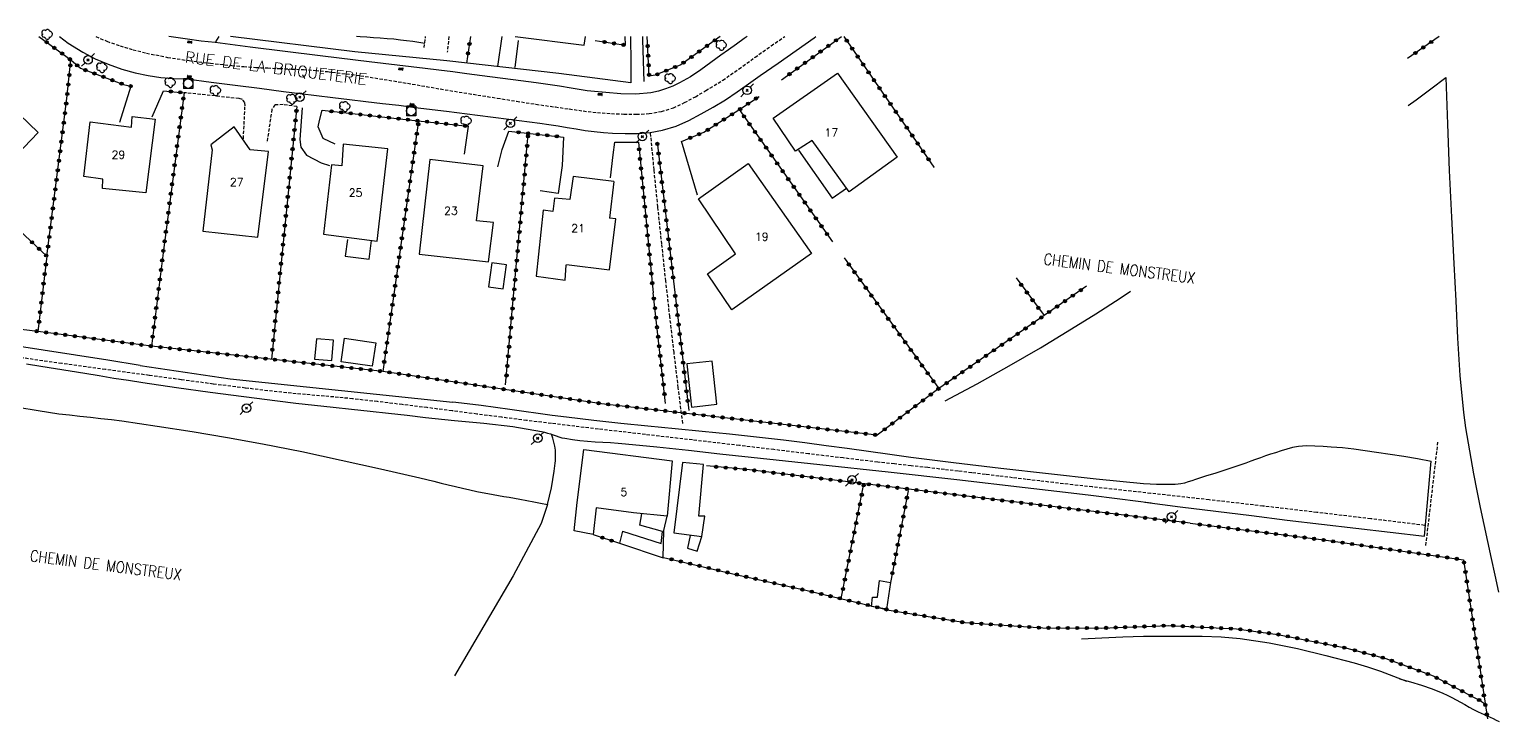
# Model space of a CAD drawing. Header units: millimetres. Extents: x 145000 to 146001, y 142000 to 143001.
# Drawn here: x 145155.1 to 145384.3, y 142893 to 143001.1 of the extents above; entities that cross this region are included whole.
import ezdxf
from ezdxf.enums import TextEntityAlignment as Align

# ---------------------------------------------------------------- set-up
doc = ezdxf.new("R2010")
doc.units = ezdxf.units.MM
doc.linetypes.add('DASHED', pattern=[0.75, 0.5, -0.25])
doc.layers.get('0').update_dxf_attribs({"linetype": 'CONTINUOUS'})
for name, color, linetype in [('W0001', 6, 'DASHED'), ('W0008', 7, 'CONTINUOUS'), ('W0014', 7, 'CONTINUOUS'), ('W0017', 7, 'CONTINUOUS'), ('W0070', 7, 'DASHED'), ('W0071', 7, 'CONTINUOUS'), ('W0101', 7, 'CONTINUOUS'), ('W0104', 1, 'CONTINUOUS'), ('W0112', 1, 'DASHED'), ('W0211', 2, 'CONTINUOUS'), ('W0300', 7, 'CONTINUOUS'), ('W0323', 7, 'CONTINUOUS'), ('W0330', 7, 'CONTINUOUS'), ('W0333', 7, 'CONTINUOUS'), ('W0401', 7, 'CONTINUOUS'), ('W0420', 7, 'CONTINUOUS'), ('W0473', 7, 'CONTINUOUS'), ('W0989', 7, 'CONTINUOUS'), ('W0991', 7, 'CONTINUOUS')]:
    doc.layers.add(name, color=color, linetype=linetype)
doc.styles.get("Standard").update_dxf_attribs({"font": 'romans.shx', "width": 0.85})

# ---------------------------------------------------------------- blocks, each defined once
blk = doc.blocks.new('T473')
for p, q in [((-0.166667, 0.166667), (0.166667, -0.166667)), ((-0.166667, -0.166667), (0.166667, 0.166667)), ((0.500001, 0.500001), (1.000002, 1.000002)), ((-1.000002, -1.000002), (-0.500001, -0.500001))]:
    blk.add_line(p, q)
blk.add_ellipse((0, 0), major_axis=(0.471405, 0.471405), ratio=1, start_param=5.4977871438, end_param=11.780972451)
blk = doc.blocks.new('T401')
for p, q in [((-0.3, 0.3), (0, 0.3)), ((-0.3, -0.25), (-0.3, 0.3)), ((-0.3, 0.15), (0, 0.15)), ((-0.3, 0), (0, 0)), ((0, 0.3), (0, -0.25)), ((-0.3, -0.15), (0, -0.15)), ((-0.3, -0.25), (-0.3, -0.3)), ((-0.3, -0.3), (0, -0.3)), ((0, -0.3), (0, -0.25))]:
    blk.add_line(p, q)
blk = doc.blocks.new('T420')
for p, q in [((0.75, 0.75), (-0.75, 0.75)), ((-0.75, 0.75), (-0.75, -0.75)), ((0.75, 0.75), (0.75, -0.75)), ((0.75, -0.75), (-0.75, -0.75))]:
    blk.add_line(p, q)
blk.add_ellipse((0, 0), major_axis=(-0.53, 0.53), ratio=1, start_param=3.926991, end_param=10.210176)
blk = doc.blocks.new('T300')
for p, q in [((-0.8, 0.51), (-0.86, 0.34)), ((-0.86, 0.34), (-0.86, 0.17)), ((-0.86, 0.17), (-0.74, 0.06)), ((-0.69, 0.63), (-0.8, 0.51)), ((-0.8, -0.06), (-0.74, 0.06)), ((-0.74, 0.06), (-0.69, 0.11)), ((-0.57, 0.69), (-0.69, 0.63)), ((-0.46, 0.69), (-0.57, 0.69)), ((-0.29, 0.63), (-0.46, 0.69)), ((-0.29, 0.63), (-0.17, 0.74)), ((-0.23, 0.57), (-0.29, 0.63)), ((-0.17, 0.74), (-0.06, 0.8)), ((-0.06, 0.8), (0.06, 0.8)), ((0.06, 0.8), (0.23, 0.74)), ((0.23, 0.74), (0.34, 0.63)), ((0.34, 0.63), (0.4, 0.51)), ((0.46, 0.46), (0.34, 0.46)), ((0.4, 0.51), (0.4, 0.46)), ((0.57, 0.4), (0.46, 0.46)), ((0.57, 0.4), (0.69, 0.29)), ((0.69, 0.29), (0.74, 0.17)), ((0.74, 0.06), (0.69, -0.17)), ((0.74, 0.17), (0.74, 0.06)), ((-0.8, -0.17), (-0.8, -0.06)), ((-0.8, -0.23), (-0.8, -0.17)), ((-0.74, -0.34), (-0.8, -0.23)), ((-0.69, -0.4), (-0.74, -0.34)), ((-0.51, -0.46), (-0.69, -0.4)), ((-0.4, -0.46), (-0.51, -0.46)), ((-0.4, -0.46), (-0.34, -0.46)), ((-0.34, -0.46), (-0.34, -0.4)), ((-0.34, -0.51), (-0.34, -0.46)), ((-0.29, -0.63), (-0.34, -0.51)), ((-0.17, -0.74), (-0.29, -0.63)), ((-0.06, -0.8), (-0.17, -0.74)), ((0.06, -0.8), (-0.06, -0.8)), ((0.17, -0.74), (0.06, -0.8)), ((0.23, -0.69), (0.17, -0.74)), ((0.29, -0.46), (0.23, -0.46)), ((0.29, -0.63), (0.23, -0.69)), ((0.46, -0.4), (0.29, -0.46)), ((0.34, -0.51), (0.29, -0.63)), ((0.34, -0.51), (0.34, -0.46)), ((0.57, -0.34), (0.46, -0.4)), ((0.63, -0.29), (0.57, -0.34)), ((0.69, -0.17), (0.63, -0.29))]:
    blk.add_line(p, q)
blk = doc.blocks.new('t323o')
at = {"color": 0, "linetype": 'Continuous'}
for radius in [0.25, 0.15]:
    blk.add_circle((0, 0), radius, dxfattribs=at)

msp = doc.modelspace()

# ---------------------------------------------------------------- linework, layer by layer
at = {"layer": 'W0001'}
for points in [[(145165.49, 143000), (145167.22, 142999.25), (145169.26, 142998.54), (145171.32, 142997.94), (145173.4, 142997.41), (145176.7, 142996.74), (145180.04, 142996.23), (145183.38, 142995.83), (145186.72, 142995.47), (145188.59, 142995.3), (145190.46, 142995.17), (145192.33, 142995.08), (145194.2, 142995), (145196.07, 142994.92), (145197.94, 142994.82), (145199.81, 142994.69), (145201.68, 142994.51), (145204.63, 142994.16), (145207.57, 142993.75), (145210.51, 142993.3), (145213.44, 142992.81), (145216.37, 142992.32), (145219.29, 142991.81), (145222.22, 142991.32), (145225.15, 142990.86), (145228.18, 142990.38), (145231.21, 142989.89), (145234.23, 142989.42), (145237.27, 142988.99), (145239.44, 142988.68), (145241.63, 142988.37), (145243.82, 142988.11), (145246.02, 142987.96), (145247.97, 142987.89), (145249.93, 142987.85), (145251.91, 142987.95), (145253.86, 142988.29), (145255.7, 142988.88), (145257.45, 142989.68), (145259.13, 142990.6), (145260.78, 142991.54), (145263.41, 142993.17), (145265.96, 142994.94), (145268.46, 142996.76), (145270.98, 142998.55), (145273.09, 143000)], [(145373.04, 142923.65), (145364.62, 142924.67), (145356.21, 142925.67), (145347.79, 142926.66), (145339.37, 142927.63), (145336.34, 142927.97), (145333.3, 142928.31), (145330.26, 142928.64), (145327.23, 142928.98), (145324.19, 142929.31), (145321.15, 142929.64), (145318.11, 142929.98), (145315.08, 142930.33), (145312.95, 142930.58), (145310.82, 142930.83), (145308.69, 142931.09), (145306.56, 142931.34), (145304.43, 142931.6), (145302.3, 142931.86), (145300.17, 142932.11), (145298.04, 142932.36), (145295.44, 142932.66), (145292.83, 142932.95), (145290.22, 142933.24), (145287.62, 142933.52), (145282.22, 142934.17), (145276.81, 142934.82), (145271.41, 142935.47), (145266.01, 142936.12), (145262.34, 142936.55), (145258.67, 142936.98), (145255, 142937.4), (145251.32, 142937.83), (145247.65, 142938.26), (145243.98, 142938.68), (145240.31, 142939.12), (145236.64, 142939.56), (145232.76, 142940.03), (145228.88, 142940.53), (145225, 142941.03), (145221.12, 142941.53), (145217.24, 142942.03), (145213.36, 142942.51), (145209.48, 142942.97), (145205.59, 142943.41), (145204.12, 142943.56), (145202.65, 142943.7), (145201.18, 142943.83), (145199.71, 142943.95), (145198.24, 142944.08), (145196.77, 142944.21), (145195.3, 142944.35), (145193.83, 142944.5), (145188.82, 142945.09), (145183.81, 142945.72), (145178.81, 142946.39), (145173.81, 142947.07), (145166.98, 142947.99), (145160.15, 142948.92), (145153.33, 142949.9)]]:
    msp.add_lwpolyline(points, dxfattribs=at)
at = {"layer": 'W0008'}
for points in [[(145184.12, 142999.05), (145181.95, 142999.29), (145179.79, 142999.56), (145177.63, 142999.88), (145176.88, 143000)], [(145172.39, 142948.61), (145167.35, 142949.45), (145162.31, 142950.24), (145157.26, 142951.02), (145152.21, 142951.78)], [(145154.63, 142948.86), (145156.91, 142948.52), (145159.19, 142948.16), (145161.47, 142947.79), (145163.74, 142947.41), (145166.02, 142947.03), (145168.29, 142946.66), (145170.57, 142946.3), (145172.85, 142945.95), (145178.1, 142945.19), (145183.35, 142944.45), (145188.6, 142943.75), (145193.87, 142943.08), (145196.75, 142942.73), (145199.64, 142942.4), (145202.53, 142942.09), (145205.42, 142941.78), (145208.31, 142941.47), (145211.2, 142941.16), (145214.1, 142940.84), (145216.98, 142940.51), (145221.52, 142940.04), (145226.07, 142939.62), (145230.61, 142939.09), (145235.12, 142938.31), (145235.58, 142938.2), (145236.03, 142938.07), (145236.48, 142937.93), (145236.93, 142937.77), (145237.38, 142937.62), (145237.83, 142937.47), (145238.29, 142937.34), (145238.75, 142937.24), (145239.93, 142937.04), (145241.11, 142936.89), (145242.3, 142936.79), (145243.49, 142936.7), (145244.68, 142936.63), (145245.87, 142936.57), (145247.05, 142936.49), (145248.24, 142936.38), (145253.14, 142935.89), (145258.05, 142935.37), (145262.95, 142934.83), (145267.85, 142934.3), (145278.56, 142933.14), (145289.26, 142931.98), (145299.97, 142930.79), (145310.67, 142929.57), (145315.59, 142928.99), (145320.51, 142928.39), (145325.43, 142927.78), (145330.34, 142927.16)], [(145172.39, 142948.61), (145186.49, 142946.55)], [(145186.49, 142946.55), (145221.25, 142942.9)], [(145329.15, 142930.12), (145321.72, 142930.88), (145314.29, 142931.68), (145306.87, 142932.52), (145299.45, 142933.4), (145296.13, 142933.82), (145292.81, 142934.26), (145289.5, 142934.71), (145286.18, 142935.17), (145282.86, 142935.63), (145279.55, 142936.08), (145276.23, 142936.52), (145272.9, 142936.93), (145268.67, 142937.41), (145264.44, 142937.87), (145260.2, 142938.3), (145255.96, 142938.72), (145251.72, 142939.14), (145247.48, 142939.57), (145243.25, 142940.03), (145239.02, 142940.52), (145236.79, 142940.8), (145234.57, 142941.1), (145232.35, 142941.41), (145230.13, 142941.73), (145227.92, 142942.05), (145225.7, 142942.35), (145223.47, 142942.64), (145221.25, 142942.9)], [(145374.08, 142933.63), (145371.94, 142934.02), (145369.8, 142934.39), (145367.66, 142934.73), (145365.51, 142935.05), (145363.75, 142935.29), (145361.99, 142935.53), (145360.22, 142935.73), (145358.45, 142935.88), (145357.18, 142935.97), (145355.9, 142936.04), (145354.62, 142936.06), (145353.34, 142935.97), (145352.42, 142935.8), (145351.51, 142935.56), (145350.62, 142935.27), (145349.74, 142934.99), (145348.96, 142934.74), (145348.19, 142934.48), (145347.42, 142934.21), (145346.65, 142933.93), (145345.89, 142933.65), (145345.12, 142933.37), (145344.36, 142933.1), (145343.58, 142932.83), (145342, 142932.31), (145340.41, 142931.81), (145338.82, 142931.31), (145337.23, 142930.81), (145336.67, 142930.62), (145336.12, 142930.43), (145335.55, 142930.25), (145334.98, 142930.12), (145334.54, 142930.07), (145334.1, 142930.05), (145333.66, 142930.05), (145333.22, 142930.04), (145332.2, 142930.04), (145331.18, 142930.05), (145330.17, 142930.08), (145329.15, 142930.12)], [(145373.01, 142921.95), (145374.08, 142933.66)], [(145329.32, 142927.28), (145334.88, 142926.56), (145340.45, 142925.86), (145346.01, 142925.16), (145351.58, 142924.48), (145356.93, 142923.83), (145362.29, 142923.19), (145367.65, 142922.56), (145373.01, 142921.95)]]:
    msp.add_lwpolyline(points, dxfattribs=at)
at = {"layer": 'W0014'}
for points in [[(145159.83, 143000), (145161.17, 142998.98), (145163.43, 142997.55), (145165.4, 142996.53), (145167.43, 142995.66), (145169.52, 142994.92), (145171.65, 142994.31), (145173.64, 142993.89), (145175.66, 142993.59), (145177.68, 142993.43), (145179.72, 142993.39)], [(145179.72, 142993.39), (145183.49, 142992.89), (145187.26, 142992.4), (145191.03, 142991.91), (145194.8, 142991.43), (145197.38, 142991.11), (145199.95, 142990.8), (145202.52, 142990.49), (145205.09, 142990.18), (145207.67, 142989.87), (145210.24, 142989.56), (145212.81, 142989.25), (145215.38, 142988.93), (145220.25, 142988.33), (145225.12, 142987.72), (145229.99, 142987.09), (145234.86, 142986.46), (145236.27, 142986.26), (145237.69, 142986.03), (145239.1, 142985.79), (145240.51, 142985.56), (145241.93, 142985.33), (145243.35, 142985.14), (145244.78, 142985), (145246.21, 142984.91), (145248.16, 142984.85), (145250.12, 142984.86), (145252.08, 142985.01), (145254.02, 142985.36), (145256.11, 142986.02), (145258.11, 142986.89), (145260.03, 142987.9), (145261.92, 142988.94), (145263.82, 142990.09), (145265.65, 142991.34), (145267.45, 142992.63), (145269.25, 142993.9), (145272.07, 142995.86), (145274.89, 142997.83), (145277.69, 142999.81), (145277.96, 143000)], [(145267.23, 143000), (145266.77, 142999.67), (145265.55, 142998.8), (145264.33, 142997.94), (145263.1, 142997.09), (145261.53, 142995.96), (145259.97, 142994.81), (145258.36, 142993.71), (145256.66, 142992.76), (145255.59, 142992.25), (145254.49, 142991.81), (145253.36, 142991.45), (145252.19, 142991.21), (145249.84, 142991), (145247.49, 142991.05), (145245.15, 142991.25), (145242.83, 142991.47), (145242.21, 142991.53), (145241.59, 142991.61), (145240.97, 142991.71), (145240.36, 142991.81), (145239.74, 142991.92), (145239.13, 142992.03), (145238.51, 142992.14), (145237.89, 142992.23), (145234.28, 142992.74), (145230.67, 142993.24), (145227.05, 142993.72), (145223.44, 142994.19), (145221.26, 142994.47), (145219.08, 142994.73), (145216.91, 142994.99), (145214.73, 142995.25), (145212.55, 142995.51), (145210.37, 142995.76), (145208.19, 142996.02), (145206.02, 142996.29), (145200.54, 142996.97), (145195.07, 142997.66), (145189.59, 142998.35), (145184.12, 142999.05)], [(145184.72, 143000), (145184.16, 142999.18)], [(145249.03, 142992.77), (145237.79, 142994.21), (145220.32, 142996.18), (145205.92, 142997.62), (145186.53, 143000)], [(145248.98, 143000), (145249.06, 142995.81), (145249.03, 142992.77)], [(145251.11, 142992.99), (145250.94, 142999.47), (145250.91, 143000)]]:
    msp.add_lwpolyline(points, dxfattribs=at)
at = {"layer": 'W0017'}
for points in [[(145228.91, 143000), (145228.25, 142995.29)], [(145230.98, 142995.16), (145231.52, 142999.38)], [(145170.97, 142992.23), (145169.17, 142986.56)], [(145174.3, 142987.43), (145176.05, 142991.52)], [(145197.72, 142988.88), (145197.35, 142983.89), (145197.51, 142982.73), (145198.41, 142981.46), (145200.68, 142980.27), (145201.97, 142979.83)], [(145202.89, 142983.19), (145201, 142984.06), (145200.22, 142985.89), (145200.4, 142986.89), (145200.82, 142988.48)], [(145223.62, 142986.01), (145223.03, 142981.62)], [(145228.27, 142979.64), (145228.94, 142982.33), (145230.02, 142985.19)], [(145238.51, 142984.3), (145238.34, 142979.86), (145237.7, 142975.47)], [(145245.86, 142977.9), (145246.31, 142981.5), (145246.56, 142983.49)], [(145259.46, 142975.24), (145256.95, 142983.65)], [(145237.7, 142975.47), (145234.88, 142975.87)]]:
    msp.add_lwpolyline(points, dxfattribs=at)
at = {"layer": 'W0070'}
msp.add_lwpolyline([(145257.16, 142939.58), (145256.47, 142945.13), (145255.8, 142950.69), (145255.15, 142956.25), (145254.52, 142961.81), (145253.89, 142967.6), (145253.28, 142973.39), (145252.69, 142979.18), (145252.13, 142984.98)], dxfattribs=at)
at = {"layer": 'W0071'}
msp.add_lwpolyline([(145236.03, 142926.9), (145236.36, 142928.19), (145236.65, 142929.49), (145236.89, 142930.8), (145237.08, 142932.12), (145237.14, 142932.52), (145237.18, 142932.93), (145237.23, 142933.34), (145237.26, 142933.75), (145237.28, 142934.16), (145237.29, 142934.57), (145237.29, 142934.98), (145237.26, 142935.39), (145237.18, 142936.03), (145237.05, 142936.65), (145236.88, 142937.27), (145236.66, 142937.87)], dxfattribs=at)
at = {"layer": 'W0101'}
for points in [[(145230.97, 143000), (145241.78, 142998.64), (145241.95, 143000)], [(145246.4, 142977.33), (145240.04, 142978.12), (145239.55, 142974.56), (145237.13, 142974.77)], [(145246.4, 142977.33), (145245.73, 142971.65)], [(145237.13, 142974.77), (145236.86, 142972.69)], [(145235.38, 142972.87), (145234.26, 142962.55), (145238.77, 142961.96), (145238.95, 142964.29), (145238.98, 142964.38), (145245.71, 142963.55), (145246.73, 142971.54), (145245.73, 142971.65)], [(145236.86, 142972.69), (145235.38, 142972.87)], [(145255.49, 142933.7), (145254.72, 142925.07), (145249.47, 142925.6), (145243.66, 142926.39), (145243.19, 142922.2), (145240.19, 142922.81), (145240.68, 142927.2), (145241.69, 142935.49)], [(145241.69, 142935.49), (145255.49, 142933.7)]]:
    msp.add_lwpolyline(points, dxfattribs=at)
for points in [[(145281.31, 142994.25), (145290.63, 142981.17), (145283.14, 142975.73), (145277.36, 142983.75), (145274.8, 142982.11), (145271.28, 142987.26)], [(145164.59, 142986.67), (145171.06, 142985.86), (145171.17, 142987.51), (145174.74, 142987.09), (145173.28, 142975.57), (145166.5, 142976.27), (145166.59, 142977.7), (145163.59, 142978.13)], [(145182.2, 142969.59), (145190.81, 142968.64), (145192.48, 142982.02), (145189.58, 142982.28), (145187.1, 142985.87), (145183.43, 142983.07), (145183.68, 142982.28)], [(145202.27, 142979.96), (145201.05, 142969.15), (145209.43, 142968.05), (145211.12, 142982.47), (145204.14, 142983.18), (145203.89, 142979.82)], [(145217.66, 142980.78), (145215.99, 142966.02), (145226.82, 142964.8), (145227.58, 142970.96), (145224.95, 142971.23), (145225.97, 142979.78)], [(145259.61, 142974.65), (145267.39, 142980.17), (145277.26, 142966.11), (145264.84, 142957.3), (145261.03, 142962.92), (145265.39, 142966.07)]]:
    msp.add_lwpolyline(points, close=True, dxfattribs=at)
at = {"layer": 'W0104'}
for points in [[(145150.95, 142979.23), (145156.5, 142985), (145153.58, 142987.81), (145148.03, 142982.04)], [(145229.13, 142960.59), (145229.61, 142964.35), (145227.33, 142964.65), (145226.84, 142960.88)], [(145202.34, 142949.37), (145202.63, 142952.56), (145199.93, 142952.8), (145199.64, 142949.61)], [(145203.79, 142949.21), (145204.32, 142952.86), (145209.2, 142952.15), (145208.67, 142948.5)], [(145262.5, 142942.56), (145261.77, 142949.29), (145257.82, 142948.86), (145258.55, 142942.13)], [(145257.11, 142933.48), (145255.77, 142922.47), (145260.13, 142921.89), (145260.59, 142925.06), (145259.65, 142925.1), (145260.42, 142933.16)], [(145289.61, 142914.71), (145288.98, 142910.54), (145286.64, 142910.99), (145286.82, 142912.44), (145287.58, 142912.45), (145287.88, 142915.05), (145289.61, 142914.71)]]:
    msp.add_lwpolyline(points, close=True, dxfattribs=at)
for points in [[(145275.23, 142982.26), (145280.48, 142974.74), (145282.74, 142976.3)], [(145204.79, 142968.31), (145204.43, 142965.71), (145208.2, 142965.23), (145208.55, 142968.16)], [(145247.77, 142922.76), (145247.29, 142920.84), (145254.1, 142918.56), (145254.2, 142922.86), (145254.72, 142925.07)], [(145250.48, 142923.69), (145250.76, 142925.46)], [(145247.77, 142922.76), (145253.77, 142920.82), (145254.02, 142922.7), (145250.48, 142923.69)], [(145258.3, 142922.06), (145257.88, 142920.09), (145259.4, 142919.61), (145260.13, 142921.89)]]:
    msp.add_lwpolyline(points, dxfattribs=at)
at = {"layer": 'W0112'}
for points in [[(145216.78, 142998.27), (145217, 143000)], [(145220.64, 143000), (145220.37, 142997.54)], [(145187.83, 142990.31), (145179.27, 142991.22)], [(145188.53, 142984.03), (145188.79, 142989.16), (145188.75, 142989.67), (145188.37, 142990.15), (145187.83, 142990.31)], [(145196.89, 142989.08), (145194.72, 142989.36), (145193.47, 142989.31), (145192.97, 142988.61), (145192.21, 142983.39)], [(145373.25, 142920.51), (145375.15, 142936.87)]]:
    msp.add_lwpolyline(points, dxfattribs=at)
at = {"layer": 'W0211'}
for points in [[(145216.87, 142998.92), (145215.92, 142999.07), (145214.98, 142999.21), (145214.03, 142999.34), (145213.08, 142999.45), (145212.02, 142999.56), (145210.97, 142999.65), (145209.92, 142999.73), (145208.86, 142999.8), (145207.81, 142999.87), (145206.75, 142999.95), (145206.18, 143000)], [(145370.48, 142989.23), (145371.7, 142990.11), (145374.03, 142991.83), (145376.35, 142993.59)], [(145376.35, 142993.59), (145376.6, 142986.32), (145376.89, 142979.05), (145377.23, 142971.78), (145377.6, 142964.52), (145377.9, 142958.71), (145378.19, 142952.89), (145378.57, 142947.07), (145379.13, 142941.27), (145379.44, 142938.87), (145379.83, 142936.47), (145380.25, 142934.08), (145380.7, 142931.7), (145381.21, 142929.05), (145381.74, 142926.41), (145382.3, 142923.77), (145382.87, 142921.13), (145383.45, 142918.49), (145384.02, 142915.86), (145384.6, 142913.22)], [(145298.16, 142943.1), (145303.17, 142945.77), (145308.14, 142948.54), (145313.05, 142951.39), (145317.91, 142954.32), (145321.71, 142956.7), (145325.47, 142959.13), (145327.1, 142960.21)], [(145153.31, 142942.12), (145156.45, 142941.56), (145158.08, 142941.3), (145159.72, 142941.08), (145161.36, 142940.89), (145163, 142940.71), (145164.64, 142940.54), (145166.28, 142940.36), (145167.92, 142940.17), (145169.56, 142939.95), (145175.06, 142939.15), (145180.55, 142938.3), (145186.03, 142937.39), (145191.5, 142936.39), (145197.67, 142935.16), (145203.81, 142933.84), (145209.94, 142932.45), (145216.07, 142931.06), (145217.18, 142930.8), (145218.3, 142930.53), (145219.42, 142930.25), (145220.53, 142929.97), (145221.65, 142929.7), (145222.76, 142929.43), (145223.88, 142929.17), (145225.01, 142928.93), (145225.85, 142928.76), (145226.69, 142928.61), (145227.53, 142928.46), (145228.37, 142928.32), (145229.22, 142928.17), (145230.06, 142928.03), (145230.9, 142927.89), (145231.74, 142927.73), (145232.82, 142927.53), (145233.89, 142927.33), (145234.96, 142927.11), (145236.03, 142926.9)], [(145319.43, 142905.9), (145322.65, 142906.09), (145325.88, 142906.23), (145329.11, 142906.32), (145332.34, 142906.35), (145335.31, 142906.36), (145338.29, 142906.35), (145341.27, 142906.25), (145344.23, 142905.99), (145348.74, 142905.31), (145353.21, 142904.41), (145357.63, 142903.34), (145362.03, 142902.15), (145364.1, 142901.53), (145366.15, 142900.85), (145368.18, 142900.1), (145370.19, 142899.29)], [(145369.14, 142899.65), (145370.86, 142899.2), (145372.55, 142898.68), (145374.22, 142898.09), (145375.87, 142897.44), (145376.58, 142897.12), (145377.28, 142896.77), (145377.97, 142896.41), (145378.66, 142896.03), (145379.33, 142895.65), (145380.01, 142895.27), (145380.7, 142894.9), (145381.39, 142894.54), (145381.86, 142894.31), (145382.34, 142894.1), (145382.81, 142893.89), (145383.29, 142893.68), (145383.77, 142893.46), (145384.24, 142893.23), (145384.7, 142892.99)]]:
    msp.add_lwpolyline(points, dxfattribs=at)
at = {"layer": 'W0323'}
for points in [[(145156.59, 143000), (145161.59, 142996.33), (145163.1, 142995.04), (145169.8, 142992.52), (145170.97, 142992.23)], [(145224.02, 143000), (145223.38, 142995.86)], [(145248.21, 142998.64), (145248.17, 143000)], [(145263.02, 143000), (145256.84, 142995.59), (145252.86, 142993.95), (145251.92, 142993.82), (145251.61, 143000)], [(145272.61, 142993.25), (145281.94, 143000)], [(145282.32, 143000), (145296.4, 142979.6), (145296.42, 142979.59)], [(145375.3, 143000), (145370.38, 142996.57)], [(145243.46, 142999.38), (145248.21, 142998.64)], [(145157.84, 142965.71), (145160.96, 142990.34), (145161.59, 142996.33)], [(145125.7, 142993.02), (145150.06, 142972.93), (145157.84, 142965.71), (145156.44, 142953.95)], [(145176.05, 142991.52), (145179.27, 142991.22), (145176.05, 142966.64), (145174.18, 142951.63)], [(145196.89, 142989.08), (145192.9, 142949.58)], [(145200.82, 142988.48), (145214.85, 142986.94), (145223.62, 142986.01)], [(145256.95, 142983.62), (145260.48, 142985.05), (145265.91, 142988.52), (145269.08, 142990.65)], [(145265.97, 142988.59), (145280.56, 142967.93)], [(145215.91, 142986.85), (145210.32, 142947.69)], [(145229.5, 142945.57), (145232.88, 142983.07), (145232.99, 142984.63)], [(145230.02, 142985.19), (145238.51, 142984.3)], [(145250.23, 142983.5), (145252.55, 142959.98)], [(145253.17, 142983.48), (145255.82, 142960.88)], [(145282.38, 142965.41), (145297.14, 142945), (145287.51, 142937.75)], [(145255.82, 142960.88), (145258.1, 142941.6)], [(145320.24, 142961.01), (145297.14, 142945)], [(145309.24, 142962.29), (145313.6, 142956.4)], [(145254.48, 142942.66), (145252.55, 142959.98)], [(145287.51, 142937.75), (145244.49, 142942.65), (145210.32, 142947.69), (145174.18, 142951.63), (145156.44, 142953.95), (145126.45, 142957.51)], [(145336.43, 142923.97), (145315.31, 142926.54), (145290.27, 142929.57), (145267.18, 142932.36), (145260.88, 142932.93)], [(145281.91, 142912.24), (145285.47, 142930.15)], [(145292.39, 142929.04), (145289.61, 142914.71)], [(145243.19, 142922.2), (145247.29, 142920.84)], [(145336.43, 142923.97), (145357.32, 142921.36), (145379.13, 142918.27), (145382.86, 142893.41)], [(145253.93, 142918.68), (145265, 142916.1), (145276.59, 142913.45), (145289.39, 142910.41), (145301.26, 142908.45), (145313.39, 142907.63), (145322.58, 142907.6), (145333.05, 142908.01), (145343.67, 142907.48), (145350.11, 142906.62), (145360.7, 142904.51)], [(145360.7, 142904.51), (145367.01, 142902.84), (145374.37, 142900.13), (145381.76, 142896.26), (145382.4, 142895.8)]]:
    msp.add_lwpolyline(points, dxfattribs=at)
at = {"layer": 'W0330'}
msp.add_lwpolyline([(145236.03, 142926.9), (145235.05, 142923.92), (145230.67, 142915.76), (145221.5, 142900.15)], dxfattribs=at)
at = {"layer": 'W0333'}
msp.add_lwpolyline([(145246.56, 142983.49), (145247.45, 142983.49), (145248.33, 142983.49), (145249.21, 142983.49), (145250.09, 142983.5), (145250.13, 142983.5), (145250.16, 142983.5), (145250.2, 142983.5), (145250.23, 142983.5)], dxfattribs=at)

# ---------------------------------------------------------------- block references
at = {"layer": 'W0300'}
for p in [(145157.92, 143000.32), (145263.22, 142998.63), (145166.47, 142995.14), (145177.14, 142992.8), (145255.24, 142993.41), (145184.21, 142991.54), (145196.15, 142990.2), (145204.42, 142989.04), (145223.36, 142986.78)]:
    msp.add_blockref('T300', p, dxfattribs=at)
at = {"layer": 'W0323'}
for p, rotation in [((145157.8, 142999.11), 323.7077491598188), ((145159.01, 142998.22), 323.7077491598188), ((145160.22, 142997.34), 323.7077491598188), ((145223.61, 142997.35), 261.1319244419328), ((145223.84, 142998.83), 261.1319244419328), ((145244.95, 142999.15), 351.1922118555087), ((145246.43, 142998.92), 351.1922118555087), ((145247.91, 142998.69), 351.1922118555087), ((145251.69, 142998.5), 92.87082444684795), ((145259.74, 142997.66), 215.5081942797371), ((145260.96, 142998.53), 215.5081942797371), ((145262.18, 142999.4), 215.5081942797371), ((145278.69, 142997.65), 35.91378116043556), ((145279.9, 142998.53), 35.91378116043556), ((145281.11, 142999.41), 35.91378116043556), ((145282.78, 142999.34), 304.625322007435), ((145283.63, 142998.1), 304.625322007435), ((145371.61, 142997.43), 214.8888632389552), ((145372.84, 142998.29), 214.8888632389552), ((145374.07, 142999.14), 214.8888632389552), ((145161.43, 142996.45), 323.7077491598188), ((145161.5, 142995.48), 83.97952880495522), ((145162.58, 142995.49), 319.4301347424447), ((145251.76, 142997), 92.87082444684795), ((145251.84, 142995.51), 92.87082444684795), ((145255.97, 142995.23), 202.4163011455166), ((145257.29, 142995.92), 215.5081942797371), ((145258.52, 142996.79), 215.5081942797371), ((145275.04, 142995.01), 35.91378116043556), ((145276.26, 142995.89), 35.91378116043556), ((145277.47, 142996.77), 35.91378116043556), ((145284.48, 142996.87), 304.625322007435), ((145285.34, 142995.63), 304.625322007435), ((145161.35, 142993.99), 83.97952880495522), ((145163.86, 142994.75), 339.378401140273), ((145165.26, 142994.22), 339.378401140273), ((145166.67, 142993.7), 339.378401140273), ((145168.07, 142993.17), 339.378401140273), ((145169.48, 142992.64), 339.378401140273), ((145251.91, 142994.01), 92.87082444684795), ((145253.2, 142994.09), 202.4163011455166), ((145254.58, 142994.66), 202.4163011455166), ((145273.83, 142994.13), 35.91378116043556), ((145286.19, 142994.4), 304.625322007435), ((145287.04, 142993.17), 304.625322007435), ((145161.03, 142991.01), 83.97952880495522), ((145161.19, 142992.5), 83.97952880495522), ((145170.92, 142992.24), 345.9982998039536), ((145177.19, 142991.41), 354.694890393808), ((145178.68, 142991.28), 354.694890393808), ((145268.61, 142990.33), 33.91421852982222), ((145287.89, 142991.93), 304.625322007435), ((145288.74, 142990.7), 304.625322007435), ((145160.86, 142989.52), 82.76852753190941), ((145178.95, 142988.83), 262.5389973613425), ((145179.15, 142990.31), 262.5389973613425), ((145196.82, 142988.38), 264.2322561327501), ((145202.31, 142988.31), 353.7620595719123), ((145203.8, 142988.15), 353.7620595719123), ((145266.12, 142988.66), 33.91421852982222), ((145267.36, 142989.5), 33.91421852982222), ((145289.6, 142989.46), 304.625322007435), ((145290.45, 142988.23), 304.625322007435), ((145160.48, 142986.54), 82.76852753190941), ((145160.67, 142988.03), 82.76852753190941), ((145178.56, 142985.85), 262.5389973613425), ((145178.76, 142987.34), 262.5389973613425), ((145196.67, 142986.89), 264.2322561327501), ((145205.29, 142987.99), 353.7620595719123), ((145206.79, 142987.82), 353.7620595719123), ((145208.28, 142987.66), 353.7620595719123), ((145209.77, 142987.5), 353.7620595719123), ((145211.26, 142987.33), 353.7620595719123), ((145212.75, 142987.17), 353.7620595719123), ((145214.24, 142987.01), 353.7620595719123), ((145215.73, 142986.85), 353.9335851627781), ((145215.84, 142986.3), 261.8709219371044), ((145217.22, 142986.69), 353.9335851627781), ((145218.72, 142986.53), 353.9335851627781), ((145220.21, 142986.37), 353.9335851627781), ((145221.7, 142986.21), 353.9335851627781), ((145223.19, 142986.06), 353.9335851627781), ((145262.33, 142986.23), 32.6336343249702), ((145263.59, 142987.04), 32.6336343249702), ((145264.86, 142987.85), 32.6336343249702), ((145266.72, 142987.54), 305.2167321169854), ((145267.58, 142986.31), 305.2167321169854), ((145291.3, 142986.99), 304.625322007435), ((145292.15, 142985.76), 304.625322007435), ((145160.1, 142983.56), 82.76852753190941), ((145160.29, 142985.05), 82.76852753190941), ((145178.37, 142984.36), 262.5389973613425), ((145196.36, 142983.91), 264.2322561327501), ((145196.51, 142985.4), 264.2322561327501), ((145215.62, 142984.82), 261.8709219371044), ((145231.51, 142985.04), 354.0050397072216), ((145232.98, 142984.41), 85.80266529553711), ((145233, 142984.88), 354.0050397072216), ((145234.5, 142984.72), 354.0050397072216), ((145235.99, 142984.57), 354.0050397072216), ((145237.48, 142984.41), 354.0050397072216), ((145258.34, 142984.18), 21.97744570919436), ((145259.73, 142984.74), 21.97744570919436), ((145261.07, 142985.42), 32.6336343249702), ((145268.45, 142985.08), 305.2167321169854), ((145269.31, 142983.86), 305.2167321169854), ((145293.01, 142984.53), 304.625322007435), ((145159.91, 142982.08), 82.76852753190941), ((145177.98, 142981.39), 262.5389973613425), ((145178.17, 142982.88), 262.5389973613425), ((145196.21, 142982.41), 264.2322561327501), ((145215.2, 142981.85), 261.8709219371044), ((145215.41, 142983.33), 261.8709219371044), ((145232.73, 142981.42), 84.85571983469193), ((145232.86, 142982.91), 84.85571983469193), ((145250.34, 142982.38), 275.629527232149), ((145253.2, 142983.22), 276.6930667520733), ((145253.38, 142981.73), 276.6930667520733), ((145270.18, 142982.63), 305.2167321169854), ((145271.04, 142981.41), 305.2167321169854), ((145293.86, 142983.29), 304.625322007435), ((145294.71, 142982.06), 304.625322007435), ((145159.54, 142979.1), 82.76852753190941), ((145159.73, 142980.59), 82.76852753190941), ((145177.78, 142979.9), 262.5389973613425), ((145195.91, 142979.43), 264.2322561327501), ((145196.06, 142980.92), 264.2322561327501), ((145214.99, 142980.36), 261.8709219371044), ((145232.59, 142979.93), 84.85571983469193), ((145250.49, 142980.88), 275.629527232149), ((145250.64, 142979.39), 275.629527232149), ((145253.55, 142980.24), 276.6930667520733), ((145271.91, 142980.18), 305.2167321169854), ((145272.77, 142978.96), 305.2167321169854), ((145295.56, 142980.82), 304.625322007435), ((145159.35, 142977.61), 82.76852753190941), ((145177.39, 142976.93), 262.5389973613425), ((145177.59, 142978.42), 262.5389973613425), ((145195.76, 142977.94), 264.2322561327501), ((145214.56, 142977.39), 261.8709219371044), ((145214.78, 142978.88), 261.8709219371044), ((145232.33, 142976.94), 84.85571983469193), ((145232.46, 142978.43), 84.85571983469193), ((145250.79, 142977.9), 275.629527232149), ((145253.73, 142978.75), 276.6930667520733), ((145253.9, 142977.26), 276.6930667520733), ((145273.64, 142977.73), 305.2167321169854), ((145158.97, 142974.64), 82.76852753190941), ((145159.16, 142976.12), 82.76852753190941), ((145177.2, 142975.44), 262.5389973613425), ((145195.46, 142974.95), 264.2322561327501), ((145195.61, 142976.44), 264.2322561327501), ((145214.14, 142974.42), 261.8709219371044), ((145214.35, 142975.91), 261.8709219371044), ((145232.19, 142975.45), 84.85571983469193), ((145250.93, 142976.4), 275.629527232149), ((145251.08, 142974.91), 275.629527232149), ((145254.08, 142975.77), 276.6930667520733), ((145274.5, 142976.51), 305.2167321169854), ((145275.37, 142975.28), 305.2167321169854), ((145158.78, 142973.15), 82.76852753190941), ((145176.81, 142972.47), 262.5389973613425), ((145177, 142973.95), 262.5389973613425), ((145195.31, 142973.46), 264.2322561327501), ((145213.93, 142972.94), 261.8709219371044), ((145231.92, 142972.46), 84.85571983469193), ((145232.06, 142973.95), 84.85571983469193), ((145251.23, 142973.42), 275.629527232149), ((145254.25, 142974.28), 276.6930667520733), ((145254.43, 142972.79), 276.6930667520733), ((145276.23, 142974.06), 305.2167321169854), ((145277.1, 142972.83), 305.2167321169854), ((145158.4, 142970.17), 82.76852753190941), ((145158.59, 142971.66), 82.76852753190941), ((145176.62, 142970.98), 262.5389973613425), ((145195.01, 142970.47), 264.2322561327501), ((145195.16, 142971.97), 264.2322561327501), ((145213.5, 142969.97), 261.8709219371044), ((145213.71, 142971.45), 261.8709219371044), ((145231.79, 142970.96), 84.85571983469193), ((145251.37, 142971.93), 275.629527232149), ((145251.52, 142970.43), 275.629527232149), ((145254.6, 142971.3), 276.6930667520733), ((145254.78, 142969.81), 276.6930667520733), ((145277.96, 142971.6), 305.2167321169854), ((145278.83, 142970.38), 305.2167321169854), ((145155.52, 142967.86), 317.1191183806488), ((145158.21, 142968.68), 82.76852753190941), ((145176.23, 142968), 262.5389973613425), ((145176.42, 142969.49), 262.5389973613425), ((145194.71, 142967.49), 264.2322561327501), ((145194.86, 142968.98), 264.2322561327501), ((145213.29, 142968.48), 261.8709219371044), ((145231.52, 142967.98), 84.85571983469193), ((145231.65, 142969.47), 84.85571983469193), ((145251.67, 142968.94), 275.629527232149), ((145254.95, 142968.32), 276.6930667520733), ((145279.69, 142969.15), 305.2167321169854), ((145156.62, 142966.84), 317.1191183806488), ((145157.72, 142965.82), 317.1191183806488), ((145158.03, 142967.2), 82.76852753190941), ((145176.03, 142966.52), 262.8980068346334), ((145194.56, 142966), 264.2322561327501), ((145212.87, 142965.51), 261.8709219371044), ((145213.08, 142967), 261.8709219371044), ((145231.38, 142966.48), 84.85571983469193), ((145251.82, 142967.45), 275.629527232149), ((145251.96, 142965.96), 275.629527232149), ((145255.12, 142966.84), 276.6930667520733), ((145255.3, 142965.35), 276.6930667520733), ((145157.5, 142962.89), 263.2242962554822), ((145157.68, 142964.38), 263.2242962554822), ((145175.66, 142963.54), 262.8980068346334), ((145175.85, 142965.03), 262.8980068346334), ((145194.25, 142963.01), 264.2322561327501), ((145194.4, 142964.5), 264.2322561327501), ((145212.65, 142964.03), 261.8709219371044), ((145231.11, 142963.49), 84.85571983469193), ((145231.25, 142964.99), 84.85571983469193), ((145252.11, 142964.46), 275.629527232149), ((145252.26, 142962.97), 275.629527232149), ((145255.47, 142963.86), 276.6930667520733), ((145283.11, 142964.4), 305.8958936509132), ((145283.99, 142963.18), 305.8958936509132), ((145157.32, 142961.4), 263.2242962554822), ((145175.48, 142962.05), 262.8980068346334), ((145194.1, 142961.52), 264.2322561327501), ((145212.23, 142961.06), 261.8709219371044), ((145212.44, 142962.54), 261.8709219371044), ((145230.98, 142962), 84.85571983469193), ((145252.4, 142961.48), 275.629527232149), ((145255.65, 142962.37), 276.6930667520733), ((145284.87, 142961.97), 305.8958936509132), ((145285.75, 142960.75), 305.8958936509132), ((145310.02, 142961.22), 306.5381269107577), ((145156.97, 142958.42), 263.2242962554822), ((145157.15, 142959.91), 263.2242962554822), ((145175.1, 142959.07), 262.8980068346334), ((145175.29, 142960.56), 262.8980068346334), ((145193.8, 142958.53), 264.2322561327501), ((145193.95, 142960.03), 264.2322561327501), ((145212.02, 142959.57), 261.8709219371044), ((145230.71, 142959.01), 84.85571983469193), ((145230.85, 142960.51), 84.85571983469193), ((145252.65, 142959.06), 96.35398606140905), ((145255.99, 142959.48), 276.7295004718018), ((145286.63, 142959.54), 305.8958936509132), ((145287.5, 142958.32), 305.8958936509132), ((145310.92, 142960.02), 306.5381269107577), ((145311.81, 142958.81), 306.5381269107577), ((145316.87, 142958.67), 214.7223851441908), ((145318.1, 142959.53), 214.7223851441908), ((145319.34, 142960.38), 214.7223851441908), ((145156.79, 142956.93), 263.2242962554822), ((145174.73, 142956.1), 262.8980068346334), ((145174.92, 142957.59), 262.8980068346334), ((145193.65, 142957.04), 264.2322561327501), ((145211.59, 142956.6), 261.8709219371044), ((145211.81, 142958.09), 261.8709219371044), ((145230.44, 142956.02), 84.85571983469193), ((145230.58, 142957.52), 84.85571983469193), ((145252.82, 142957.57), 96.35398606140905), ((145252.99, 142956.08), 96.35398606140905), ((145256.16, 142957.99), 276.7295004718018), ((145256.34, 142956.5), 276.7295004718018), ((145288.38, 142957.11), 305.8958936509132), ((145312.7, 142957.61), 306.5381269107577), ((145313.17, 142956.11), 214.7223851441908), ((145314.4, 142956.97), 214.7223851441908), ((145315.64, 142957.82), 214.7223851441908), ((145156.24, 142953.97), 173.2345276313586), ((145156.62, 142955.44), 263.2242962554822), ((145157.73, 142953.78), 172.5543683748132), ((145174.55, 142954.61), 262.8980068346334), ((145193.35, 142954.06), 264.2322561327501), ((145193.5, 142955.55), 264.2322561327501), ((145211.38, 142955.12), 261.8709219371044), ((145230.31, 142954.53), 84.85571983469193), ((145253.15, 142954.59), 96.35398606140905), ((145256.52, 142955.01), 276.7295004718018), ((145289.26, 142955.89), 305.8958936509132), ((145290.14, 142954.68), 305.8958936509132), ((145310.71, 142954.4), 214.7223851441908), ((145311.94, 142955.26), 214.7223851441908), ((145159.21, 142953.59), 172.5543683748132), ((145160.7, 142953.39), 172.5543683748132), ((145162.19, 142953.2), 172.5543683748132), ((145163.68, 142953), 172.5543683748132), ((145165.16, 142952.81), 172.5543683748132), ((145166.65, 142952.62), 172.5543683748132), ((145168.14, 142952.42), 172.5543683748132), ((145169.63, 142952.23), 172.5543683748132), ((145171.11, 142952.03), 172.5543683748132), ((145172.6, 142951.84), 172.5543683748132), ((145174.09, 142951.64), 172.5543683748132), ((145174.36, 142953.12), 262.8980068346334), ((145175.58, 142951.48), 173.7819753943367), ((145193.2, 142952.56), 264.2322561327501), ((145210.96, 142952.15), 261.8709219371044), ((145211.17, 142953.63), 261.8709219371044), ((145230.04, 142951.54), 84.85571983469193), ((145230.17, 142953.04), 84.85571983469193), ((145253.32, 142953.1), 96.35398606140905), ((145253.48, 142951.61), 96.35398606140905), ((145256.69, 142953.52), 276.7295004718018), ((145256.87, 142952.03), 276.7295004718018), ((145291.02, 142953.46), 305.8958936509132), ((145291.9, 142952.25), 305.8958936509132), ((145307.01, 142951.84), 214.7223851441908), ((145308.24, 142952.69), 214.7223851441908), ((145309.47, 142953.55), 214.7223851441908), ((145177.07, 142951.32), 173.7819753943367), ((145178.56, 142951.15), 173.7819753943367), ((145180.05, 142950.99), 173.7819753943367), ((145181.54, 142950.83), 173.7819753943367), ((145183.03, 142950.67), 173.7819753943367), ((145184.53, 142950.5), 173.7819753943367), ((145186.02, 142950.34), 173.7819753943367), ((145187.51, 142950.18), 173.7819753943367), ((145189, 142950.02), 173.7819753943367), ((145190.49, 142949.85), 173.7819753943367), ((145191.98, 142949.69), 173.7819753943367), ((145193.05, 142951.07), 264.2322561327501), ((145193.47, 142949.53), 173.7819753943367), ((145194.96, 142949.37), 173.7819753943367), ((145196.46, 142949.2), 173.7819753943367), ((145210.53, 142949.18), 261.8709219371044), ((145210.75, 142950.66), 261.8709219371044), ((145229.9, 142950.05), 84.85571983469193), ((145253.65, 142950.11), 96.35398606140905), ((145257.04, 142950.54), 276.7295004718018), ((145292.78, 142951.03), 305.8958936509132), ((145293.66, 142949.82), 305.8958936509132), ((145303.31, 142949.28), 214.7223851441908), ((145304.54, 142950.13), 214.7223851441908), ((145305.77, 142950.98), 214.7223851441908), ((145197.95, 142949.04), 173.7819753943367), ((145199.44, 142948.88), 173.7819753943367), ((145200.93, 142948.72), 173.7819753943367), ((145202.42, 142948.55), 173.7819753943367), ((145203.91, 142948.39), 173.7819753943367), ((145205.4, 142948.23), 173.7819753943367), ((145206.89, 142948.07), 173.7819753943367), ((145208.38, 142947.9), 173.7819753943367), ((145209.88, 142947.74), 173.7819753943367), ((145211.36, 142947.54), 171.6050572410073), ((145212.85, 142947.32), 171.6050572410073), ((145214.33, 142947.1), 171.6050572410073), ((145215.81, 142946.88), 171.6050572410073), ((145229.64, 142947.06), 84.85571983469193), ((145229.77, 142948.55), 84.85571983469193), ((145253.82, 142948.62), 96.35398606140905), ((145253.98, 142947.13), 96.35398606140905), ((145257.22, 142949.05), 276.7295004718018), ((145257.39, 142947.56), 276.7295004718018), ((145294.54, 142948.6), 305.8958936509132), ((145295.42, 142947.39), 305.8958936509132), ((145300.84, 142947.57), 214.7223851441908), ((145302.08, 142948.42), 214.7223851441908), ((145217.3, 142946.66), 171.6050572410073), ((145218.78, 142946.45), 171.6050572410073), ((145220.27, 142946.23), 171.6050572410073), ((145221.75, 142946.01), 171.6050572410073), ((145223.23, 142945.79), 171.6050572410073), ((145224.72, 142945.57), 171.6050572410073), ((145226.2, 142945.35), 171.6050572410073), ((145227.68, 142945.13), 171.6050572410073), ((145229.17, 142944.91), 171.6050572410073), ((145230.65, 142944.69), 171.6050572410073), ((145254.15, 142945.64), 96.35398606140905), ((145257.57, 142946.07), 276.7295004718018), ((145257.75, 142944.58), 276.7295004718018), ((145296.3, 142946.17), 305.8958936509132), ((145297.1, 142944.97), 216.9782214887673), ((145298.38, 142945.86), 214.7223851441908), ((145299.61, 142946.71), 214.7223851441908), ((145232.14, 142944.47), 171.6050572410073), ((145233.62, 142944.26), 171.6050572410073), ((145235.1, 142944.04), 171.6050572410073), ((145236.59, 142943.82), 171.6050572410073), ((145238.07, 142943.6), 171.6050572410073), ((145239.56, 142943.38), 171.6050572410073), ((145241.04, 142943.16), 171.6050572410073), ((145242.52, 142942.94), 171.6050572410073), ((145244.01, 142942.72), 171.6050572410073), ((145245.5, 142942.54), 173.5002209792896), ((145246.99, 142942.37), 173.5002209792896), ((145254.31, 142944.15), 96.35398606140905), ((145257.92, 142943.09), 276.7295004718018), ((145293.5, 142942.26), 216.9782214887673), ((145294.7, 142943.16), 216.9782214887673), ((145295.9, 142944.07), 216.9782214887673), ((145248.48, 142942.2), 173.5002209792896), ((145249.97, 142942.03), 173.5002209792896), ((145251.46, 142941.86), 173.5002209792896), ((145252.95, 142941.69), 173.5002209792896), ((145254.44, 142941.52), 173.5002209792896), ((145255.93, 142941.35), 173.5002209792896), ((145257.42, 142941.18), 173.5002209792896), ((145258.91, 142941.01), 173.5002209792896), ((145260.4, 142940.84), 173.5002209792896), ((145261.89, 142940.67), 173.5002209792896), ((145263.38, 142940.5), 173.5002209792896), ((145264.87, 142940.33), 173.5002209792896), ((145266.36, 142940.16), 173.5002209792896), ((145267.85, 142939.99), 173.5002209792896), ((145291.1, 142940.46), 216.9782214887673), ((145292.3, 142941.36), 216.9782214887673), ((145269.34, 142939.82), 173.5002209792896), ((145270.83, 142939.65), 173.5002209792896), ((145272.32, 142939.48), 173.5002209792896), ((145273.81, 142939.31), 173.5002209792896), ((145275.3, 142939.14), 173.5002209792896), ((145276.79, 142938.97), 173.5002209792896), ((145278.28, 142938.8), 173.5002209792896), ((145279.77, 142938.63), 173.5002209792896), ((145281.26, 142938.46), 173.5002209792896), ((145282.76, 142938.29), 173.5002209792896), ((145284.25, 142938.12), 173.5002209792896), ((145285.74, 142937.95), 173.5002209792896), ((145287.23, 142937.78), 173.5002209792896), ((145288.71, 142938.65), 216.9782214887673), ((145289.91, 142939.55), 216.9782214887673), ((145262.38, 142932.79), 174.8728504450026), ((145263.87, 142932.66), 174.8728504450026), ((145265.37, 142932.53), 174.8728504450026), ((145266.86, 142932.39), 174.8728504450026), ((145268.35, 142932.22), 173.1041105569637), ((145269.84, 142932.04), 173.1041105569637), ((145271.33, 142931.86), 173.1041105569637), ((145272.82, 142931.68), 173.1041105569637), ((145274.31, 142931.5), 173.1041105569637), ((145275.8, 142931.32), 173.1041105569637), ((145277.29, 142931.14), 173.1041105569637), ((145278.77, 142930.96), 173.1041105569637), ((145280.26, 142930.78), 173.1041105569637), ((145281.75, 142930.6), 173.1041105569637), ((145283.24, 142930.42), 173.1041105569637), ((145284.73, 142930.24), 173.1041105569637), ((145285.42, 142929.89), 78.74789604670735), ((145286.22, 142930.06), 173.1041105569637), ((145287.71, 142929.88), 173.1041105569637), ((145289.2, 142929.7), 173.1041105569637), ((145290.69, 142929.52), 173.0872007533872), ((145292.18, 142929.34), 173.0872007533872), ((145293.67, 142929.16), 173.0872007533872), ((145295.15, 142928.98), 173.0872007533872), ((145296.64, 142928.8), 173.0872007533872), ((145298.13, 142928.62), 173.0872007533872), ((145284.84, 142926.95), 78.74789604670735), ((145285.13, 142928.42), 78.74789604670735), ((145291.89, 142926.49), 259.0172220939629), ((145292.18, 142927.96), 259.0172220939629), ((145299.62, 142928.44), 173.0872007533872), ((145301.11, 142928.26), 173.0872007533872), ((145302.6, 142928.08), 173.0872007533872), ((145304.09, 142927.9), 173.0872007533872), ((145305.58, 142927.72), 173.0872007533872), ((145307.07, 142927.54), 173.0872007533872), ((145308.56, 142927.35), 173.0872007533872), ((145310.05, 142927.17), 173.0872007533872), ((145311.53, 142926.99), 173.0872007533872), ((145313.02, 142926.81), 173.0872007533872), ((145314.51, 142926.63), 173.0872007533872), ((145316, 142926.45), 173.0720075571388), ((145317.49, 142926.27), 173.0720075571388), ((145284.25, 142924.01), 78.74789604670735), ((145284.54, 142925.48), 78.74789604670735), ((145291.61, 142925.02), 259.0172220939629), ((145318.98, 142926.09), 173.0720075571388), ((145320.47, 142925.91), 173.0720075571388), ((145321.96, 142925.73), 173.0720075571388), ((145323.45, 142925.55), 173.0720075571388), ((145324.94, 142925.37), 173.0720075571388), ((145326.43, 142925.19), 173.0720075571388), ((145327.91, 142925), 173.0720075571388), ((145329.4, 142924.82), 173.0720075571388), ((145330.89, 142924.64), 173.0720075571388), ((145332.38, 142924.46), 173.0720075571388), ((145333.87, 142924.28), 173.0720075571388), ((145335.36, 142924.1), 173.0720075571388), ((145244.61, 142921.73), 341.6699499603366), ((145283.96, 142922.54), 78.74789604670735), ((145291.04, 142922.07), 259.0172220939629), ((145291.32, 142923.54), 259.0172220939629), ((145337.92, 142923.78), 352.8743083874777), ((145339.41, 142923.6), 352.8743083874777), ((145340.9, 142923.41), 352.8743083874777), ((145342.39, 142923.22), 352.8743083874777), ((145343.88, 142923.04), 352.8743083874777), ((145345.36, 142922.85), 352.8743083874777), ((145346.85, 142922.67), 352.8743083874777), ((145348.34, 142922.48), 352.8743083874777), ((145349.83, 142922.29), 352.8743083874777), ((145351.32, 142922.11), 352.8743083874777), ((145352.81, 142921.92), 352.8743083874777), ((145354.29, 142921.74), 352.8743083874777), ((145246.04, 142921.26), 341.6699499603366), ((145283.37, 142919.59), 78.74789604670735), ((145283.67, 142921.07), 78.74789604670735), ((145290.75, 142920.6), 259.0172220939629), ((145355.78, 142921.55), 352.8743083874777), ((145357.27, 142921.36), 352.8743083874777), ((145358.76, 142921.15), 351.9515626717002), ((145360.24, 142920.94), 351.9515626717002), ((145361.73, 142920.73), 351.9515626717002), ((145363.21, 142920.52), 351.9515626717002), ((145364.7, 142920.31), 351.9515626717002), ((145366.18, 142920.1), 351.9515626717002), ((145367.67, 142919.89), 351.9515626717002), ((145369.15, 142919.68), 351.9515626717002), ((145370.64, 142919.47), 351.9515626717002), ((145255.39, 142918.34), 346.8766084970239), ((145256.85, 142918), 346.8766084970239), ((145258.31, 142917.66), 346.8766084970239), ((145259.77, 142917.32), 346.8766084970239), ((145283.08, 142918.12), 78.74789604670735), ((145290.18, 142917.65), 259.0172220939629), ((145290.46, 142919.13), 259.0172220939629), ((145372.12, 142919.26), 351.9515626717002), ((145373.61, 142919.05), 351.9515626717002), ((145375.09, 142918.84), 351.9515626717002), ((145376.58, 142918.63), 351.9515626717002), ((145378.07, 142918.42), 351.9515626717002), ((145379.19, 142917.85), 278.5330196188108), ((145261.23, 142916.98), 346.8766084970239), ((145262.69, 142916.63), 346.8766084970239), ((145264.15, 142916.29), 346.8766084970239), ((145265.61, 142915.96), 347.1220456378068), ((145267.08, 142915.62), 347.1220456378068), ((145268.54, 142915.29), 347.1220456378068), ((145270, 142914.95), 347.1220456378068), ((145282.49, 142915.18), 78.74789604670735), ((145282.79, 142916.65), 78.74789604670735), ((145289.89, 142916.18), 259.0172220939629), ((145379.42, 142916.37), 278.5330196188108), ((145379.64, 142914.89), 278.5330196188108), ((145271.46, 142914.62), 347.1220456378068), ((145272.92, 142914.28), 347.1220456378068), ((145274.39, 142913.95), 347.1220456378068), ((145275.85, 142913.62), 347.1220456378068), ((145277.31, 142913.28), 346.6599646116523), ((145278.77, 142912.93), 346.6599646116523), ((145280.23, 142912.58), 346.6599646116523), ((145282.2, 142913.71), 78.74789604670735), ((145379.86, 142913.4), 278.5330196188108), ((145281.69, 142912.24), 346.6599646116523), ((145283.15, 142911.89), 346.6599646116523), ((145284.61, 142911.55), 346.6599646116523), ((145286.07, 142911.2), 346.6599646116523), ((145287.53, 142910.85), 346.6599646116523), ((145288.99, 142910.51), 346.6599646116523), ((145290.46, 142910.23), 350.6089285026104), ((145380.08, 142911.92), 278.5330196188108), ((145380.31, 142910.44), 278.5330196188108), ((145291.94, 142909.99), 350.6089285026104), ((145293.42, 142909.74), 350.6089285026104), ((145294.9, 142909.5), 350.6089285026104), ((145296.38, 142909.26), 350.6089285026104), ((145297.86, 142909.01), 350.6089285026104), ((145299.34, 142908.77), 350.6089285026104), ((145300.82, 142908.52), 350.6089285026104), ((145302.31, 142908.38), 356.1389213536333), ((145303.81, 142908.28), 356.1389213536333), ((145305.3, 142908.18), 356.1389213536333), ((145306.8, 142908.07), 356.1389213536333), ((145308.3, 142907.97), 356.1389213536333), ((145330.78, 142907.92), 2.265897468074203), ((145332.28, 142907.98), 2.265897468074203), ((145333.78, 142907.98), 357.1001972014981), ((145335.28, 142907.9), 357.1001972014981), ((145380.53, 142908.95), 278.5330196188108), ((145309.79, 142907.87), 356.1389213536333), ((145311.29, 142907.77), 356.1389213536333), ((145312.79, 142907.67), 356.1389213536333), ((145314.29, 142907.63), 359.8191781381706), ((145315.79, 142907.62), 359.8191781381706), ((145317.29, 142907.62), 359.8191781381706), ((145318.79, 142907.61), 359.8191781381706), ((145320.29, 142907.61), 359.8191781381706), ((145321.79, 142907.6), 359.8191781381706), ((145323.29, 142907.63), 2.265897468074203), ((145324.78, 142907.69), 2.265897468074203), ((145326.28, 142907.75), 2.265897468074203), ((145327.78, 142907.81), 2.265897468074203), ((145329.28, 142907.86), 2.265897468074203), ((145336.77, 142907.83), 357.1001972014981), ((145338.27, 142907.75), 357.1001972014981), ((145339.77, 142907.67), 357.1001972014981), ((145341.27, 142907.6), 357.1001972014981), ((145342.77, 142907.52), 357.1001972014981), ((145344.26, 142907.4), 352.4432102182694), ((145345.75, 142907.2), 352.4432102182694), ((145347.23, 142907), 352.4432102182694), ((145348.72, 142906.81), 352.4432102182694), ((145350.21, 142906.6), 348.7389680139937), ((145351.68, 142906.31), 348.7389680139937), ((145353.15, 142906.02), 348.7389680139937), ((145354.62, 142905.72), 348.7389680139937), ((145380.75, 142907.47), 278.5330196188108), ((145380.97, 142905.99), 278.5330196188108), ((145356.09, 142905.43), 348.7389680139937), ((145357.56, 142905.14), 348.7389680139937), ((145359.03, 142904.84), 348.7389680139937), ((145360.5, 142904.55), 348.7389680139937), ((145362.16, 142904.13), 345.1727702355876), ((145363.61, 142903.74), 345.1727702355876), ((145365.06, 142903.36), 345.1727702355876), ((145381.2, 142904.5), 278.5330196188108), ((145366.51, 142902.98), 345.1727702355876), ((145367.93, 142902.5), 339.745576185744), ((145369.33, 142901.98), 339.745576185744), ((145370.74, 142901.47), 339.745576185744), ((145381.42, 142903.02), 278.5330196188108), ((145381.64, 142901.54), 278.5330196188108), ((145372.15, 142900.95), 339.745576185744), ((145373.56, 142900.43), 339.745576185744), ((145374.93, 142899.83), 332.372559086468), ((145376.26, 142899.14), 332.372559086468), ((145381.86, 142900.05), 278.5330196188108), ((145377.59, 142898.44), 332.372559086468), ((145378.92, 142897.75), 332.372559086468), ((145380.25, 142897.05), 332.372559086468), ((145381.58, 142896.36), 332.372559086468), ((145382.09, 142898.57), 278.5330196188108), ((145382.31, 142897.09), 278.5330196188108), ((145382.53, 142895.6), 278.5330196188108), ((145382.75, 142894.12), 278.5330196188108)]:
    msp.add_blockref('t323o', p, dxfattribs=dict(at, rotation=rotation))
at = {"layer": 'W0401'}
for p, rotation in [((145180.2, 142999.27), 82.49643545684872), ((145180.05, 142993.58), 262.3630058901797), ((145213.17, 142995.08), 83.30354525069077), ((145244.28, 142991.12), 84.48178020327465), ((145214.84, 142989.22), 262.9394601957504)]:
    msp.add_blockref('T401', p, dxfattribs=dict(at, rotation=rotation))
at = {"layer": 'W0420'}
for p in [(145179.91, 142992.65), (145214.74, 142988.38)]:
    msp.add_blockref('T420', p, dxfattribs=at)
at = {"layer": 'W0473'}
for p in [(145164.27, 142996.34), (145197.34, 142990.52), (145267.21, 142991.59), (145230.24, 142986.44), (145250.85, 142984.38), (145189.01, 142941.96), (145234.51, 142937.26), (145283.6, 142930.77), (145333.52, 142924.98)]:
    msp.add_blockref('T473', p, dxfattribs=at)

# ---------------------------------------------------------------- texts
at = {"layer": 'W0989'}
msp.add_text('RUE DE LA BRIQUETERIE', height=1.75, rotation=352.9035, dxfattribs=at).set_placement((145179.34, 142995.95))
at = {"layer": 'W0989', "char_height": 1.75, "attachment_point": 1, "rotation": 352.708}
for insert in [(145313.67, 142966.15), (145155.33, 142919.8)]:
    msp.add_mtext('CHEMIN DE MONSTREUX\\P   ', dxfattribs=dict(at, insert=insert))
at = {"layer": 'W0991'}
for s, p in [('17', (145280.37, 142984.99)), ('29', (145169.01, 142981.54)), ('27', (145187.49, 142977.26)), ('25', (145206.05, 142975.61)), ('23', (145220.95, 142972.79)), ('21', (145240.81, 142970.04)), ('19', (145269.51, 142968.73)), ('5', (145247.97, 142928.85))]:
    msp.add_text(s, height=1.25, dxfattribs=at).set_placement(p, align=Align.MIDDLE_CENTER)

doc.saveas('drawing.dxf')
